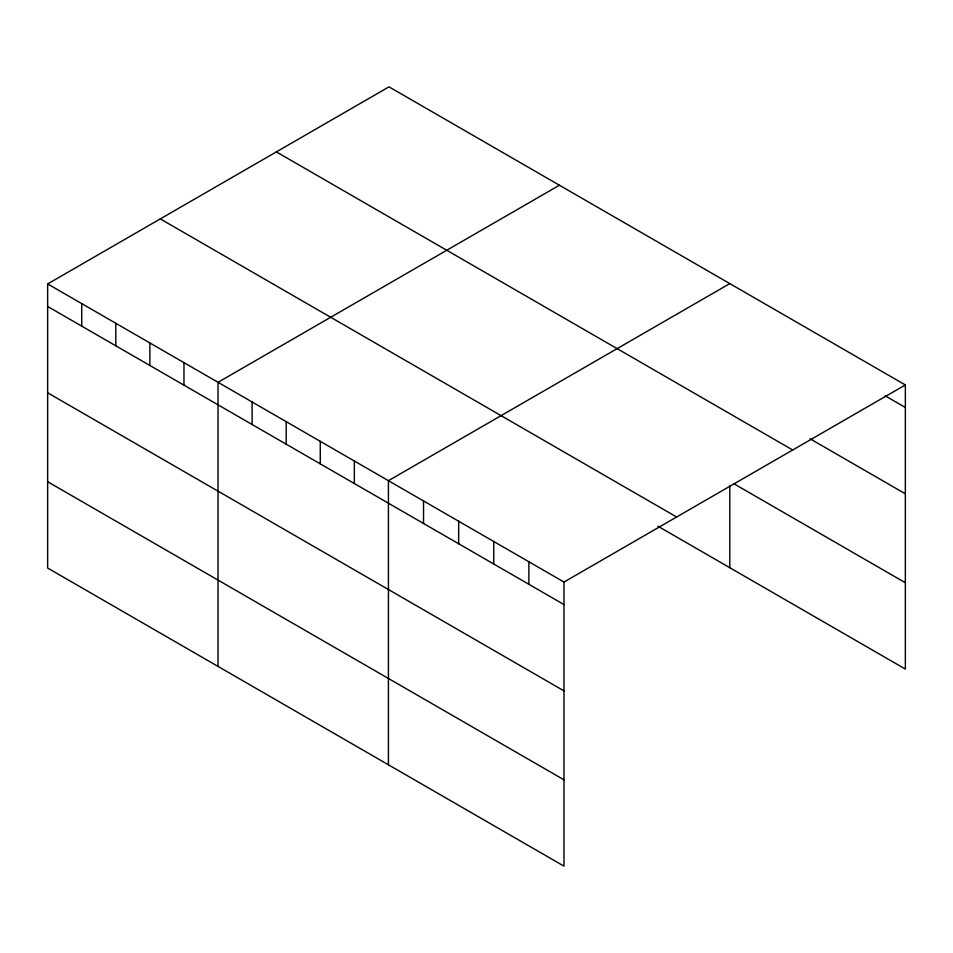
<?xml version="1.0" encoding="UTF-8"?>
<svg xmlns="http://www.w3.org/2000/svg" width="953" height="953" viewBox="0 0 953 953"><rect width="100%" height="100%" fill="white"/><g stroke="black" fill="none" stroke-linecap="round" stroke-linejoin="round"><path stroke-width="1.43" d="M47.65 283.934L563.985 582.045L563.985 866.146L47.65 568.048L47.65 283.934L389.015 86.854L905.35 384.952L905.35 669.066L657.856 526.175M559.411 185.227L218.034 382.308L218.034 666.421M729.795 283.601L388.431 480.681L388.431 764.794M563.985 582.045L905.35 384.952M885.289 395.9L905.35 407.479M810.05 438.785L905.35 493.797M276.37 151.896L792.693 449.995M733.56 483.552L905.35 582.736M160.307 218.904L676.63 517.002M47.65 306.461L563.985 604.559M47.65 392.791L563.985 690.889M47.65 481.73L563.985 779.828M729.795 485.696L729.795 567.702M528.867 561.77L528.867 584.296M493.761 541.495L493.761 564.021M458.655 521.231L458.655 543.758M423.537 500.956L423.537 523.483M354.349 461.014L354.349 483.54M320.268 441.334L320.268 463.861M286.198 421.667L286.198 444.181M252.116 401.987L252.116 424.514M183.965 362.64L183.965 385.167M149.883 342.961L149.883 365.487M115.801 323.293L115.801 345.808M81.732 303.614L81.732 326.14"/></g></svg>
